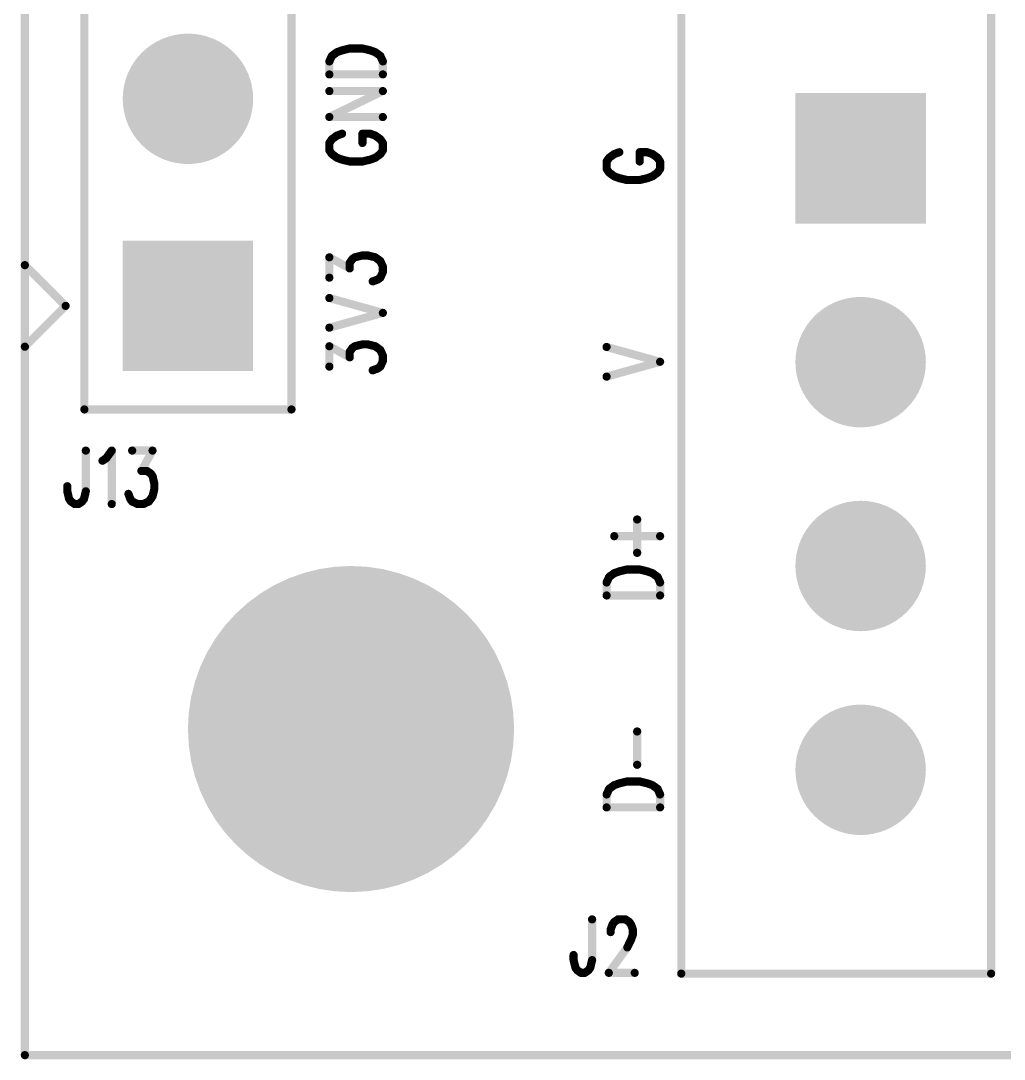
# Model space of a CAD drawing. Extents: x 100 to 144.1, y 92.5 to 144.1.
# Drawn here: x 99.95 to 112.01, y 99.95 to 112.69 of the extents above; entities that cross this region are included whole.
import ezdxf

# ---------------------------------------------------------------- set-up
doc = ezdxf.new("R2010")
doc.units = 0
doc.layers.get('0').update_dxf_attribs({"linetype": 'CONTINUOUS'})
doc.layers.add('MASK-TOP_PHO', color=1, linetype='CONTINUOUS')
doc.layers.add('SILK-TOP_PHO', color=5, linetype='CONTINUOUS')

# ---------------------------------------------------------------- blocks, each defined once
blk = doc.blocks.new('ROUND_1')
at = {"const_width": 0.050038}
blk.add_lwpolyline([(-0.025018, 0, 1), (0.025018, 0, 1)], format="xyb", close=True, dxfattribs=at)
blk = doc.blocks.new('SQUARE_28')
blk.add_solid([(0.799972, 0.799972), (0.799972, -0.799972), (-0.799972, 0.799972), (-0.799972, -0.799972)])
blk = doc.blocks.new('ROUND_32')
at = {"const_width": 1.999996}
blk.add_lwpolyline([(-0.999998, 0, 1), (0.999998, 0, 1)], format="xyb", close=True, dxfattribs=at)
blk = doc.blocks.new('ROUND_49')
at = {"const_width": 0.799972}
blk.add_lwpolyline([(-0.399986, 0, 1), (0.399986, 0, 1)], format="xyb", close=True, dxfattribs=at)

msp = doc.modelspace()

# ---------------------------------------------------------------- linework, layer by layer
at = {"layer": 'MASK-TOP_PHO', "const_width": 0.100076}
for points in [[(100.000054, 143.999966), (100.000054, 100.000054)], [(100.000054, 100.000054), (143.999966, 100.000054)]]:
    msp.add_lwpolyline(points, dxfattribs=at)
at = {"layer": 'SILK-TOP_PHO', "const_width": 0.100076}
for points in [[(100.000054, 143.999966), (100.000054, 100.000054)], [(100.73005, 107.920028), (100.73005, 118.080028)], [(103.27005, 118.080028), (103.27005, 107.920028)], [(108.050076, 101.000052), (108.050076, 113.4999)], [(111.849916, 113.4999), (111.849916, 101.000052)], [(103.765604, 112.256824), (103.828088, 112.30229)], [(103.828088, 112.30229), (103.890572, 112.324896)], [(103.890572, 112.324896), (103.984298, 112.347756)], [(103.984298, 112.347756), (104.140508, 112.347756)], [(104.140508, 112.347756), (104.234488, 112.324896)], [(104.234488, 112.324896), (104.296972, 112.30229)], [(104.296972, 112.30229), (104.359456, 112.256824)], [(103.734362, 112.188752), (103.765604, 112.256824)], [(103.734362, 112.029494), (103.734362, 112.188752)], [(104.359456, 112.256824), (104.390698, 112.188752)], [(104.390698, 112.188752), (104.390698, 112.029494)], [(103.734362, 112.029494), (104.390698, 112.029494)], [(103.734362, 111.506762), (104.390698, 111.825024)], [(103.734362, 111.825024), (104.390698, 111.825024)], [(103.734362, 111.506762), (104.390698, 111.506762)], [(103.828088, 111.279432), (103.765604, 111.233966)], [(103.890572, 111.302292), (103.828088, 111.279432)], [(104.234488, 111.302292), (104.140508, 111.302292)], [(104.140508, 111.188754), (104.140508, 111.302292)], [(104.296972, 111.279432), (104.234488, 111.302292)], [(104.359456, 111.233966), (104.296972, 111.279432)], [(103.765604, 111.233966), (103.734362, 111.188754)], [(103.734362, 111.188754), (103.734362, 111.097822)], [(104.390698, 111.188754), (104.359456, 111.233966)], [(104.390698, 111.097822), (104.390698, 111.188754)], [(103.734362, 111.097822), (103.765604, 111.052356)], [(103.765604, 111.052356), (103.828088, 111.00689)], [(104.296972, 111.00689), (104.359456, 111.052356)], [(104.359456, 111.052356), (104.390698, 111.097822)], [(107.228132, 111.052356), (107.165648, 111.00689)], [(107.290616, 111.074962), (107.228132, 111.052356)], [(107.634278, 111.074962), (107.540552, 111.074962)], [(107.540552, 110.961424), (107.540552, 111.074962)], [(107.696762, 111.052356), (107.634278, 111.074962)], [(107.7595, 111.00689), (107.696762, 111.052356)], [(103.828088, 111.00689), (103.890572, 110.98403)], [(103.890572, 110.98403), (103.984298, 110.961424)], [(103.984298, 110.961424), (104.140508, 110.961424)], [(104.140508, 110.961424), (104.234488, 110.98403)], [(104.234488, 110.98403), (104.296972, 111.00689)], [(107.165648, 111.00689), (107.134406, 110.961424)], [(107.134406, 110.961424), (107.134406, 110.870492)], [(107.790742, 110.961424), (107.7595, 111.00689)], [(107.790742, 110.870492), (107.790742, 110.961424)], [(107.134406, 110.870492), (107.165648, 110.825026)], [(107.165648, 110.825026), (107.228132, 110.77956)], [(107.228132, 110.77956), (107.290616, 110.7567)], [(107.634278, 110.7567), (107.696762, 110.77956)], [(107.696762, 110.77956), (107.7595, 110.825026)], [(107.7595, 110.825026), (107.790742, 110.870492)], [(107.290616, 110.7567), (107.384342, 110.734094)], [(107.384342, 110.734094), (107.540552, 110.734094)], [(107.540552, 110.734094), (107.634278, 110.7567)], [(103.734362, 109.536484), (103.734362, 109.78642)], [(103.734362, 109.78642), (103.984298, 109.650022)], [(103.984298, 109.718094), (104.01554, 109.76356)], [(104.01554, 109.76356), (104.046782, 109.78642)], [(104.046782, 109.78642), (104.140508, 109.809026)], [(104.140508, 109.809026), (104.203246, 109.809026)], [(104.203246, 109.809026), (104.296972, 109.78642)], [(104.296972, 109.78642), (104.359456, 109.740954)], [(100.000054, 108.689902), (100.000054, 109.6899)], [(100.000054, 109.6899), (100.499926, 109.190028)], [(103.984298, 109.650022), (103.984298, 109.718094)], [(104.359456, 109.740954), (104.390698, 109.672628)], [(104.390698, 109.672628), (104.390698, 109.604556)], [(104.328214, 109.513624), (104.26573, 109.491018)], [(104.359456, 109.536484), (104.328214, 109.513624)], [(104.390698, 109.604556), (104.359456, 109.536484)], [(103.734362, 109.286294), (104.390698, 109.10443)], [(100.499926, 109.190028), (100.000054, 108.689902)], [(103.734362, 108.92282), (104.390698, 109.10443)], [(103.734362, 108.445554), (103.734362, 108.69549)], [(103.734362, 108.69549), (103.984298, 108.559092)], [(103.984298, 108.627164), (104.01554, 108.67263)], [(103.984298, 108.559092), (103.984298, 108.627164)], [(104.01554, 108.67263), (104.046782, 108.69549)], [(104.046782, 108.69549), (104.140508, 108.718096)], [(104.140508, 108.718096), (104.203246, 108.718096)], [(104.203246, 108.718096), (104.296972, 108.69549)], [(104.296972, 108.69549), (104.359456, 108.650024)], [(104.359456, 108.650024), (104.390698, 108.581698)], [(107.134406, 108.686346), (107.790742, 108.504482)], [(104.390698, 108.513626), (104.359456, 108.445554)], [(104.390698, 108.581698), (104.390698, 108.513626)], [(107.134406, 108.322618), (107.790742, 108.504482)], [(104.328214, 108.422694), (104.26573, 108.400088)], [(104.359456, 108.445554), (104.328214, 108.422694)], [(103.27005, 107.920028), (100.73005, 107.920028)], [(100.74783, 107.415584), (100.74783, 106.915712)], [(100.997766, 107.321858), (101.065838, 107.415584)], [(101.065838, 107.415584), (101.065838, 106.759502)], [(101.316028, 107.415584), (101.565964, 107.415584)], [(101.565964, 107.415584), (101.429566, 107.165648)], [(100.9523, 107.290616), (100.997766, 107.321858)], [(101.429566, 107.165648), (101.497638, 107.165648)], [(101.497638, 107.165648), (101.543104, 107.134406)], [(101.543104, 107.134406), (101.565964, 107.103164)], [(101.565964, 107.103164), (101.58857, 107.009438)], [(100.5205, 106.915712), (100.5205, 106.978196)], [(101.58857, 106.946954), (101.565964, 106.853228)], [(101.58857, 107.009438), (101.58857, 106.946954)], [(100.543106, 106.821986), (100.5205, 106.915712)], [(100.565966, 106.790744), (100.543106, 106.821986)], [(100.72497, 106.821986), (100.702364, 106.790744)], [(100.74783, 106.915712), (100.72497, 106.821986)], [(101.293168, 106.821986), (101.270562, 106.88447)], [(101.316028, 106.790744), (101.293168, 106.821986)], [(101.565964, 106.853228), (101.520498, 106.790744)], [(100.611432, 106.759502), (100.565966, 106.790744)], [(100.656898, 106.759502), (100.611432, 106.759502)], [(100.702364, 106.790744), (100.656898, 106.759502)], [(101.3841, 106.759502), (101.316028, 106.790744)], [(101.452172, 106.759502), (101.3841, 106.759502)], [(101.520498, 106.790744), (101.452172, 106.759502)], [(107.50931, 106.161332), (107.50931, 106.570526)], [(107.228132, 106.365802), (107.790742, 106.365802)], [(107.228132, 105.911396), (107.290616, 105.934002)], [(107.290616, 105.934002), (107.384342, 105.956862)], [(107.384342, 105.956862), (107.540552, 105.956862)], [(107.540552, 105.956862), (107.634278, 105.934002)], [(107.634278, 105.934002), (107.696762, 105.911396)], [(107.134406, 105.797604), (107.165648, 105.86593)], [(107.165648, 105.86593), (107.228132, 105.911396)], [(107.696762, 105.911396), (107.7595, 105.86593)], [(107.7595, 105.86593), (107.790742, 105.797604)], [(107.134406, 105.6386), (107.134406, 105.797604)], [(107.790742, 105.797604), (107.790742, 105.6386)], [(107.134406, 105.6386), (107.790742, 105.6386)], [(107.50931, 103.561388), (107.50931, 103.970328)], [(107.134406, 103.19766), (107.165648, 103.265986)], [(107.165648, 103.265986), (107.228132, 103.311452)], [(107.228132, 103.311452), (107.290616, 103.334058)], [(107.290616, 103.334058), (107.384342, 103.356918)], [(107.384342, 103.356918), (107.540552, 103.356918)], [(107.540552, 103.356918), (107.634278, 103.334058)], [(107.634278, 103.334058), (107.696762, 103.311452)], [(107.696762, 103.311452), (107.7595, 103.265986)], [(107.7595, 103.265986), (107.790742, 103.19766)], [(107.134406, 103.038656), (107.134406, 103.19766)], [(107.790742, 103.19766), (107.790742, 103.038656)], [(107.134406, 103.038656), (107.790742, 103.038656)], [(106.95686, 101.665532), (106.95686, 101.16566)], [(107.18419, 101.540564), (107.206796, 101.603048)], [(107.206796, 101.603048), (107.229656, 101.63429)], [(107.229656, 101.63429), (107.275122, 101.665532)], [(107.275122, 101.665532), (107.3658, 101.665532)], [(107.3658, 101.665532), (107.411266, 101.63429)], [(107.411266, 101.63429), (107.434126, 101.603048)], [(107.434126, 101.603048), (107.456732, 101.540564)], [(107.18419, 101.509322), (107.18419, 101.540564)], [(107.456732, 101.47808), (107.434126, 101.415596)], [(107.456732, 101.540564), (107.456732, 101.47808)], [(107.434126, 101.415596), (107.38866, 101.32187)], [(106.72953, 101.16566), (106.72953, 101.228144)], [(107.38866, 101.32187), (107.16133, 101.00945)], [(106.75239, 101.071934), (106.72953, 101.16566)], [(106.95686, 101.16566), (106.934, 101.071934)], [(106.774996, 101.040692), (106.75239, 101.071934)], [(106.820462, 101.00945), (106.774996, 101.040692)], [(106.865928, 101.00945), (106.820462, 101.00945)], [(106.911394, 101.040692), (106.865928, 101.00945)], [(106.934, 101.071934), (106.911394, 101.040692)], [(107.16133, 101.00945), (107.479592, 101.00945)], [(111.849916, 101.000052), (108.050076, 101.000052)], [(100.000054, 100.000054), (143.999966, 100.000054)]]:
    msp.add_lwpolyline(points, dxfattribs=at)

# ---------------------------------------------------------------- block references
at = {"layer": 'MASK-TOP_PHO'}
for name, p in [('ROUND_49', (102.00005, 111.730028)), ('SQUARE_28', (110.24997, 111.000032)), ('SQUARE_28', (102.00005, 109.190028)), ('ROUND_49', (110.24997, 108.49991)), ('ROUND_49', (110.24997, 106.000042)), ('ROUND_32', (104.000046, 104.000046)), ('ROUND_49', (110.24997, 103.49992)), ('ROUND_1', (100.000054, 100.000054))]:
    msp.add_blockref(name, p, dxfattribs=at)
at = {"layer": 'SILK-TOP_PHO'}
for p in [(103.828088, 112.30229), (103.890572, 112.324896), (103.984298, 112.347756), (104.140508, 112.347756), (104.234488, 112.324896), (104.296972, 112.30229), (103.734362, 112.188752), (103.765604, 112.256824), (104.359456, 112.256824), (104.390698, 112.188752), (103.734362, 112.029494), (103.734362, 112.029494), (104.390698, 112.029494), (104.390698, 112.029494), (103.734362, 111.825024), (104.390698, 111.825024), (104.390698, 111.825024), (103.734362, 111.506762), (103.734362, 111.506762), (104.390698, 111.506762), (103.828088, 111.279432), (103.890572, 111.302292), (104.140508, 111.302292), (104.140508, 111.302292), (104.234488, 111.302292), (104.296972, 111.279432), (103.734362, 111.188754), (103.765604, 111.233966), (104.140508, 111.188754), (104.359456, 111.233966), (104.390698, 111.188754), (103.734362, 111.097822), (103.765604, 111.052356), (104.359456, 111.052356), (104.390698, 111.097822), (107.228132, 111.052356), (107.290616, 111.074962), (107.540552, 111.074962), (107.540552, 111.074962), (107.634278, 111.074962), (107.696762, 111.052356), (103.828088, 111.00689), (103.890572, 110.98403), (103.984298, 110.961424), (104.140508, 110.961424), (104.234488, 110.98403), (104.296972, 111.00689), (107.134406, 110.961424), (107.165648, 111.00689), (107.540552, 110.961424), (107.7595, 111.00689), (107.790742, 110.961424), (107.134406, 110.870492), (107.165648, 110.825026), (107.228132, 110.77956), (107.696762, 110.77956), (107.7595, 110.825026), (107.790742, 110.870492), (107.290616, 110.7567), (107.384342, 110.734094), (107.540552, 110.734094), (107.634278, 110.7567), (103.734362, 109.78642), (104.01554, 109.76356), (104.046782, 109.78642), (104.140508, 109.809026), (104.203246, 109.809026), (104.296972, 109.78642), (100.000054, 109.6899), (103.984298, 109.718094), (103.984298, 109.650022), (104.359456, 109.740954), (104.390698, 109.672628), (103.734362, 109.536484), (104.328214, 109.513624), (104.359456, 109.536484), (104.390698, 109.604556), (104.26573, 109.491018), (103.734362, 109.286294), (100.499926, 109.190028), (100.499926, 109.190028), (104.390698, 109.10443), (104.390698, 109.10443), (103.734362, 108.92282), (100.000054, 108.689902), (103.734362, 108.69549), (103.984298, 108.627164), (104.01554, 108.67263), (104.046782, 108.69549), (104.140508, 108.718096), (104.203246, 108.718096), (104.296972, 108.69549), (104.359456, 108.650024), (107.134406, 108.686346), (103.984298, 108.559092), (104.390698, 108.581698), (104.390698, 108.513626), (107.790742, 108.504482), (107.790742, 108.504482), (103.734362, 108.445554), (104.26573, 108.400088), (104.328214, 108.422694), (104.359456, 108.445554), (107.134406, 108.322618), (100.73005, 107.920028), (103.27005, 107.920028), (103.27005, 107.920028), (100.74783, 107.415584), (101.065838, 107.415584), (101.316028, 107.415584), (101.565964, 107.415584), (100.9523, 107.290616), (100.997766, 107.321858), (101.429566, 107.165648), (101.497638, 107.165648), (101.543104, 107.134406), (101.565964, 107.103164), (100.5205, 106.978196), (101.58857, 107.009438), (101.58857, 106.946954), (100.5205, 106.915712), (100.543106, 106.821986), (100.72497, 106.821986), (100.74783, 106.915712), (101.270562, 106.88447), (101.293168, 106.821986), (101.565964, 106.853228), (100.565966, 106.790744), (100.611432, 106.759502), (100.611432, 106.759502), (100.656898, 106.759502), (100.656898, 106.759502), (100.702364, 106.790744), (101.065838, 106.759502), (101.316028, 106.790744), (101.3841, 106.759502), (101.3841, 106.759502), (101.452172, 106.759502), (101.452172, 106.759502), (101.520498, 106.790744), (107.50931, 106.570526), (107.228132, 106.365802), (107.790742, 106.365802), (107.50931, 106.161332), (107.290616, 105.934002), (107.384342, 105.956862), (107.540552, 105.956862), (107.634278, 105.934002), (107.165648, 105.86593), (107.228132, 105.911396), (107.696762, 105.911396), (107.7595, 105.86593), (107.134406, 105.797604), (107.790742, 105.797604), (107.134406, 105.6386), (107.134406, 105.6386), (107.790742, 105.6386), (107.790742, 105.6386), (107.50931, 103.970328), (107.50931, 103.561388), (107.165648, 103.265986), (107.228132, 103.311452), (107.290616, 103.334058), (107.384342, 103.356918), (107.540552, 103.356918), (107.634278, 103.334058), (107.696762, 103.311452), (107.7595, 103.265986), (107.134406, 103.19766), (107.790742, 103.19766), (107.134406, 103.038656), (107.134406, 103.038656), (107.790742, 103.038656), (107.790742, 103.038656), (106.95686, 101.665532), (107.206796, 101.603048), (107.229656, 101.63429), (107.275122, 101.665532), (107.3658, 101.665532), (107.411266, 101.63429), (107.434126, 101.603048), (107.18419, 101.540564), (107.18419, 101.509322), (107.456732, 101.540564), (107.456732, 101.47808), (107.434126, 101.415596), (106.72953, 101.228144), (107.38866, 101.32187), (106.72953, 101.16566), (106.95686, 101.16566), (106.75239, 101.071934), (106.774996, 101.040692), (106.820462, 101.00945), (106.865928, 101.00945), (106.911394, 101.040692), (106.934, 101.071934), (107.16133, 101.00945), (107.479592, 101.00945), (108.050076, 101.000052), (111.849916, 101.000052), (100.000054, 100.000054)]:
    msp.add_blockref('ROUND_1', p, dxfattribs=at)

doc.saveas('drawing.dxf')
